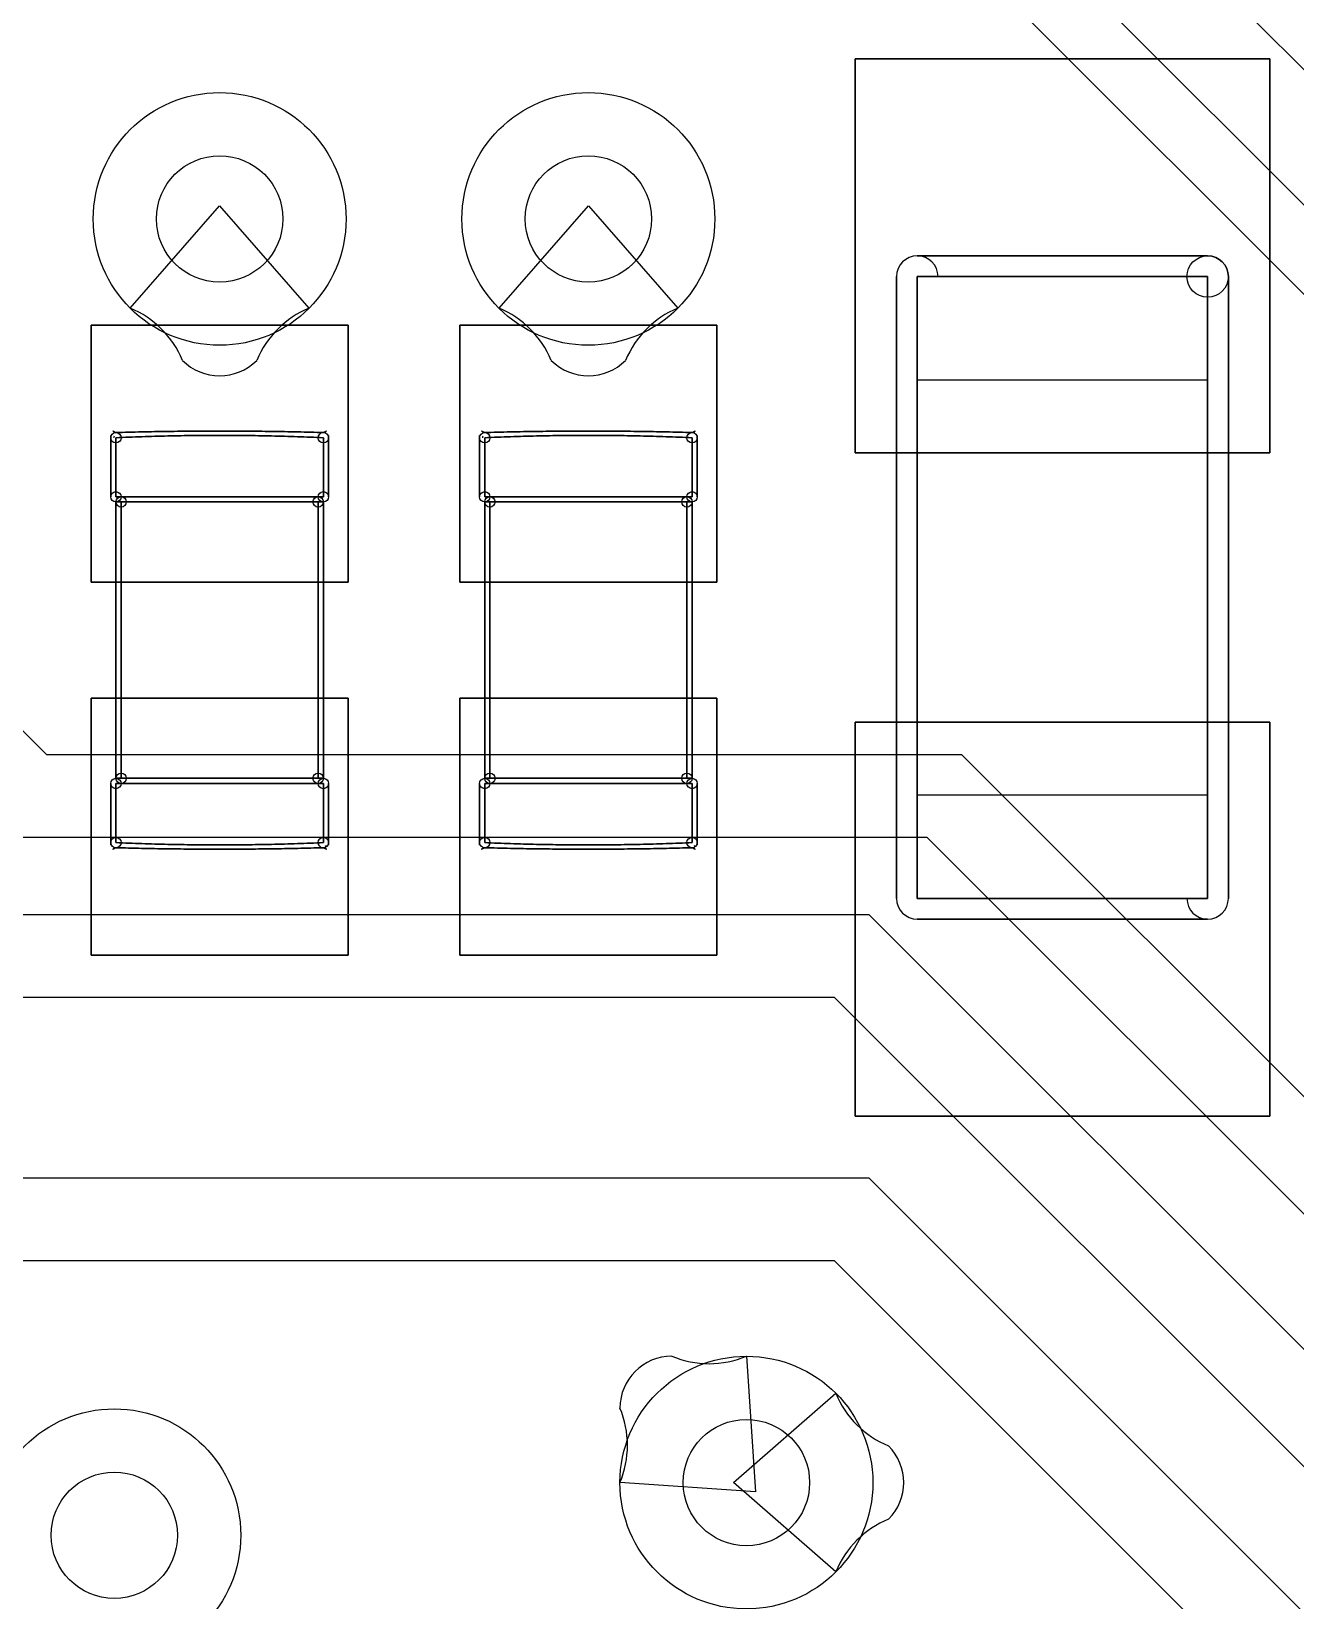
# Model space of a CAD drawing. Extents: x -14 to 27.9, y 0 to 17.8.
# Drawn here: x 10.976 to 14.024, y 11.145 to 14.93 of the extents above; entities that cross this region are included whole.
import ezdxf

# ---------------------------------------------------------------- set-up
doc = ezdxf.new("R2010")
doc.units = 0
doc.header["$MEASUREMENT"] = 0
doc.layers.add('Feature', color=7, linetype='CONTINUOUS')

msp = doc.modelspace()

# ---------------------------------------------------------------- linework, layer by layer
at = {"layer": 'Feature'}
for p, q in [((14.8614, 14.0208, -1.96222), (12.8088, 16.0734, -1.96222)), ((13.2396, 15.3162, -1.96222), (14.7636, 13.7922, -1.96222)), ((14.7004, 13.6398, -1.96222), (13.1764, 15.1638, -1.96222)), ((12.962, 13.914, 0.000305), (12.962, 14.864, 0.000305)), ((12.962, 14.864, 0.000305), (13.962, 14.864, 0.000305)), ((12.962, 14.864, 0.000305), (13.962, 14.864, 0.000305)), ((12.962, 14.864, 0.000305), (12.962, 14.864, 0.001305)), ((13.962, 14.864, 0.001305), (12.962, 14.864, 0.001305)), ((12.962, 13.914, 0.000305), (12.962, 14.864, 0.000305)), ((12.962, 14.864, 0.001305), (12.962, 13.914, 0.001305)), ((12.962, 14.864, 0.000305), (12.962, 14.864, 0.001305)), ((12.962, 14.864, 0.001305), (12.962, 13.914, 0.001305)), ((13.962, 14.864, 0.001305), (12.962, 14.864, 0.001305)), ((12.962, 13.914, 0.000305), (12.962, 14.864, 0.000305)), ((12.962, 14.864, 0.000305), (13.962, 14.864, 0.000305)), ((13.962, 14.864, 0.000305), (13.962, 13.914, 0.000305)), ((13.962, 14.864, 0.000305), (13.962, 14.864, 0.001305)), ((13.962, 14.864, 0.000305), (13.962, 13.914, 0.000305)), ((13.962, 14.864, 0.000305), (13.962, 14.864, 0.001305)), ((13.962, 13.914, 0.001305), (13.962, 14.864, 0.001305)), ((13.962, 13.914, 0.001305), (13.962, 14.864, 0.001305)), ((13.962, 14.864, 0.000305), (13.962, 13.914, 0.000305)), ((11.2146, 14.2626, 0.000305), (11.43, 14.5098, 0.000305)), ((11.43, 14.5098, 0.000305), (11.6454, 14.2626, 0.000305)), ((12.1036, 14.2626, 0.000305), (12.319, 14.5098, 0.000305)), ((12.319, 14.5098, 0.000305), (12.5344, 14.2626, 0.000305)), ((11.5824, 14.478, -1.96192), (11.5824, 14.478)), ((11.5824, 14.478, -1.96192), (11.5824, 14.478)), ((12.4714, 14.478, -1.96192), (12.4714, 14.478)), ((12.4714, 14.478, -1.96192), (12.4714, 14.478)), ((13.112, 14.389, 0.05), (13.112, 14.389, 0.9)), ((13.112, 14.389, 0.9), (13.812, 14.389, 0.9)), ((13.812, 14.389, 0.05), (13.112, 14.389, 0.05)), ((13.112, 14.389, 0.05), (13.112, 14.389, 0.9)), ((13.112, 14.389, 0.9), (13.812, 14.389, 0.9)), ((13.812, 14.389, 0.05), (13.112, 14.389, 0.05)), ((13.812, 14.389, 0.9), (13.812, 14.389, 0.05)), ((13.812, 14.389, 0.9), (13.812, 14.389, 0.05)), ((13.062, 14.089, 0.9), (13.062, 14.339, 0.9)), ((13.062, 14.089, 0.9), (13.062, 14.339, 0.9)), ((13.062, 14.339, 0.9), (13.062, 14.339, 0.05)), ((13.062, 14.339, 0.05), (13.062, 14.089, 0.05)), ((13.062, 14.339, 0.05), (13.062, 14.089, 0.05)), ((13.062, 14.339, 0.9), (13.062, 14.339, 0.05)), ((13.812, 14.339, 0.95), (13.112, 14.339, 0.95)), ((13.112, 14.339, 0.95), (13.112, 14.089, 0.95)), ((13.112, 14.339, 0.95), (13.112, 14.089, 0.95)), ((13.112, 14.089), (13.112, 14.339)), ((13.112, 14.089), (13.112, 14.339)), ((13.112, 14.339), (13.812, 14.339)), ((13.812, 14.339, 0.95), (13.112, 14.339, 0.95)), ((13.112, 14.339), (13.812, 14.339)), ((13.812, 14.089, 0.95), (13.812, 14.339, 0.95)), ((13.812, 14.339), (13.812, 14.089)), ((13.812, 14.089, 0.95), (13.812, 14.339, 0.95)), ((13.812, 14.339), (13.812, 14.089)), ((13.862, 14.339, 0.9), (13.862, 14.089, 0.9)), ((13.862, 14.089, 0.05), (13.862, 14.339, 0.05)), ((13.862, 14.089, 0.05), (13.862, 14.339, 0.05)), ((13.862, 14.339, 0.05), (13.862, 14.339, 0.9)), ((13.862, 14.339, 0.9), (13.862, 14.089, 0.9)), ((13.862, 14.339, 0.05), (13.862, 14.339, 0.9)), ((11.12, 13.602, 0.000305), (11.12, 14.222, 0.000305)), ((11.12, 14.222, 0.000305), (11.74, 14.222, 0.000305)), ((11.12, 14.222, 0.000305), (11.74, 14.222, 0.000305)), ((11.12, 14.222, 0.000305), (11.12, 14.222, 0.001305)), ((11.74, 14.222, 0.001305), (11.12, 14.222, 0.001305)), ((11.12, 13.602, 0.000305), (11.12, 14.222, 0.000305)), ((11.12, 14.222, 0.001305), (11.12, 13.602, 0.001305)), ((11.12, 14.222, 0.000305), (11.12, 14.222, 0.001305)), ((11.12, 14.222, 0.001305), (11.12, 13.602, 0.001305)), ((11.74, 14.222, 0.001305), (11.12, 14.222, 0.001305)), ((11.12, 13.602, 0.000305), (11.12, 14.222, 0.000305)), ((11.12, 14.222, 0.000305), (11.74, 14.222, 0.000305)), ((11.74, 14.222, 0.000305), (11.74, 13.602, 0.000305)), ((11.74, 14.222, 0.000305), (11.74, 14.222, 0.001305)), ((11.74, 14.222, 0.000305), (11.74, 13.602, 0.000305)), ((11.74, 14.222, 0.000305), (11.74, 14.222, 0.001305)), ((11.74, 13.602, 0.001305), (11.74, 14.222, 0.001305)), ((11.74, 13.602, 0.001305), (11.74, 14.222, 0.001305)), ((11.74, 14.222, 0.000305), (11.74, 13.602, 0.000305)), ((12.009, 13.602, 0.000305), (12.009, 14.222, 0.000305)), ((12.009, 14.222, 0.000305), (12.629, 14.222, 0.000305)), ((12.009, 14.222, 0.000305), (12.629, 14.222, 0.000305)), ((12.009, 14.222, 0.000305), (12.009, 14.222, 0.001305)), ((12.629, 14.222, 0.001305), (12.009, 14.222, 0.001305)), ((12.009, 13.602, 0.000305), (12.009, 14.222, 0.000305)), ((12.009, 14.222, 0.001305), (12.009, 13.602, 0.001305)), ((12.009, 14.222, 0.000305), (12.009, 14.222, 0.001305)), ((12.009, 14.222, 0.001305), (12.009, 13.602, 0.001305)), ((12.629, 14.222, 0.001305), (12.009, 14.222, 0.001305)), ((12.009, 13.602, 0.000305), (12.009, 14.222, 0.000305)), ((12.009, 14.222, 0.000305), (12.629, 14.222, 0.000305)), ((12.629, 14.222, 0.000305), (12.629, 13.602, 0.000305)), ((12.629, 14.222, 0.000305), (12.629, 14.222, 0.001305)), ((12.629, 14.222, 0.000305), (12.629, 13.602, 0.000305)), ((12.629, 14.222, 0.000305), (12.629, 14.222, 0.001305)), ((12.629, 13.602, 0.001305), (12.629, 14.222, 0.001305)), ((12.629, 13.602, 0.001305), (12.629, 14.222, 0.001305)), ((12.629, 14.222, 0.000305), (12.629, 13.602, 0.000305)), ((13.062, 13.089, 0.9), (13.062, 14.089, 0.9)), ((13.062, 14.089, 0.9), (13.062, 14.089, 0.05)), ((13.062, 14.089, 0.05), (13.062, 13.089, 0.05)), ((13.062, 13.089, 0.9), (13.062, 14.089, 0.9)), ((13.062, 14.089, 0.9), (13.062, 14.089, 0.05)), ((13.062, 14.089, 0.05), (13.062, 13.089, 0.05)), ((13.812, 14.089, 0.95), (13.112, 14.089, 0.95)), ((13.112, 14.089, 0.95), (13.112, 13.089, 0.95)), ((13.112, 13.089), (13.112, 14.089)), ((13.812, 14.089), (13.112, 14.089)), ((13.812, 14.089, 0.95), (13.112, 14.089, 0.95)), ((13.112, 14.089, 0.95), (13.112, 13.089, 0.95)), ((13.812, 14.089), (13.112, 14.089)), ((13.112, 13.089), (13.112, 14.089)), ((13.812, 13.089, 0.95), (13.812, 14.089, 0.95)), ((13.812, 14.089), (13.812, 13.089)), ((13.812, 13.089, 0.95), (13.812, 14.089, 0.95)), ((13.812, 14.089), (13.812, 13.089)), ((13.862, 14.089, 0.9), (13.862, 13.089, 0.9)), ((13.862, 13.089, 0.05), (13.862, 14.089, 0.05)), ((13.862, 14.089, 0.05), (13.862, 14.089, 0.9)), ((13.862, 13.089, 0.05), (13.862, 14.089, 0.05)), ((13.862, 14.089, 0.05), (13.862, 14.089, 0.9)), ((13.862, 14.089, 0.9), (13.862, 13.089, 0.9)), ((11.1675, 13.9503), (11.1675, 13.8078)), ((11.1675, 13.8078, 0.5), (11.1675, 13.9503, 0.5)), ((11.1675, 13.8078, 0.5), (11.1675, 13.9503, 0.5)), ((11.1675, 13.9503), (11.1675, 13.8078)), ((11.18, 13.8078, -0.0125), (11.18, 13.9503, -0.0125)), ((11.18, 13.9503, 0.5125), (11.18, 13.8078, 0.5125)), ((11.18, 13.9503, 0.5125), (11.18, 13.8078, 0.5125)), ((11.18, 13.8078, -0.0125), (11.18, 13.9503, -0.0125)), ((11.68, 13.9503, -0.0125), (11.68, 13.8078, -0.0125)), ((11.68, 13.8078, 0.5125), (11.68, 13.9503, 0.5125)), ((11.68, 13.8078, 0.5125), (11.68, 13.9503, 0.5125)), ((11.68, 13.9503, -0.0125), (11.68, 13.8078, -0.0125)), ((11.6925, 13.9503, 0.5), (11.6925, 13.8078, 0.5)), ((11.6925, 13.8078), (11.6925, 13.9503)), ((11.6925, 13.9503, 0.5), (11.6925, 13.8078, 0.5)), ((11.6925, 13.8078), (11.6925, 13.9503)), ((12.0565, 13.9503), (12.0565, 13.8078)), ((12.0565, 13.8078, 0.5), (12.0565, 13.9503, 0.5)), ((12.0565, 13.8078, 0.5), (12.0565, 13.9503, 0.5)), ((12.0565, 13.9503), (12.0565, 13.8078)), ((12.069, 13.8078, -0.0125), (12.069, 13.9503, -0.0125)), ((12.069, 13.9503, 0.5125), (12.069, 13.8078, 0.5125)), ((12.069, 13.9503, 0.5125), (12.069, 13.8078, 0.5125)), ((12.069, 13.8078, -0.0125), (12.069, 13.9503, -0.0125)), ((12.569, 13.9503, -0.0125), (12.569, 13.8078, -0.0125)), ((12.569, 13.8078, 0.5125), (12.569, 13.9503, 0.5125)), ((12.569, 13.8078, 0.5125), (12.569, 13.9503, 0.5125)), ((12.569, 13.9503, -0.0125), (12.569, 13.8078, -0.0125)), ((12.5815, 13.9503, 0.5), (12.5815, 13.8078, 0.5)), ((12.5815, 13.8078), (12.5815, 13.9503)), ((12.5815, 13.9503, 0.5), (12.5815, 13.8078, 0.5)), ((12.5815, 13.8078), (12.5815, 13.9503)), ((13.962, 13.914, 0.000305), (12.962, 13.914, 0.000305)), ((13.962, 13.914, 0.000305), (12.962, 13.914, 0.000305)), ((12.962, 13.914, 0.001305), (13.962, 13.914, 0.001305)), ((12.962, 13.914, 0.000305), (12.962, 13.914, 0.001305)), ((12.962, 13.914, 0.000305), (12.962, 13.914, 0.001305)), ((12.962, 13.914, 0.001305), (13.962, 13.914, 0.001305)), ((13.962, 13.914, 0.000305), (12.962, 13.914, 0.000305)), ((13.962, 13.914, 0.000305), (13.962, 13.914, 0.001305)), ((13.962, 13.914, 0.000305), (13.962, 13.914, 0.001305)), ((11.1675, 13.8078), (11.1675, 13.8078, 0.5)), ((11.1675, 13.8078), (11.1675, 13.8078, 0.5)), ((11.68, 13.8078, -0.0125), (11.18, 13.8078, -0.0125)), ((11.18, 13.8078, 0.5125), (11.68, 13.8078, 0.5125)), ((11.18, 13.8078, 0.5125), (11.68, 13.8078, 0.5125)), ((11.68, 13.8078, -0.0125), (11.18, 13.8078, -0.0125)), ((11.18, 13.7953, 0.4875), (11.18, 13.7953, 0.0125)), ((11.18, 13.7953, 0.4875), (11.18, 13.7953, 0.0125)), ((11.18, 13.7953, 0.0125), (11.18, 13.1287, 0.0125)), ((11.18, 13.1287, 0.4875), (11.18, 13.7953, 0.4875)), ((11.18, 13.7953, 0.0125), (11.18, 13.1287, 0.0125)), ((11.18, 13.1287, 0.4875), (11.18, 13.7953, 0.4875)), ((11.18, 13.7953, 0.5), (11.18, 13.7953)), ((11.18, 13.7953), (11.68, 13.7953)), ((11.68, 13.7953, 0.5), (11.18, 13.7953, 0.5)), ((11.68, 13.7953, 0.5), (11.18, 13.7953, 0.5)), ((11.18, 13.7953, 0.5), (11.18, 13.7953)), ((11.18, 13.7953), (11.68, 13.7953)), ((11.6675, 13.7953), (11.1925, 13.7953)), ((11.6675, 13.7953, 0.5), (11.1925, 13.7953, 0.5)), ((11.6675, 13.7953, 0.5), (11.1925, 13.7953, 0.5)), ((11.1925, 13.7953, 0.5), (11.1925, 13.1287, 0.5)), ((11.6675, 13.7953), (11.1925, 13.7953)), ((11.1925, 13.1287), (11.1925, 13.7953)), ((11.1925, 13.1287), (11.1925, 13.7953)), ((11.1925, 13.7953, 0.5), (11.1925, 13.1287, 0.5)), ((11.6675, 13.1287, 0.5), (11.6675, 13.7953, 0.5)), ((11.6675, 13.7953), (11.6675, 13.1287)), ((11.6675, 13.7953), (11.6675, 13.1287)), ((11.6675, 13.1287, 0.5), (11.6675, 13.7953, 0.5)), ((11.68, 13.7953, 0.4875), (11.68, 13.7953, 0.0125)), ((11.68, 13.1287, 0.0125), (11.68, 13.7953, 0.0125)), ((11.68, 13.7953, 0.4875), (11.68, 13.7953, 0.0125)), ((11.68, 13.7953, 0.4875), (11.68, 13.1287, 0.4875)), ((11.68, 13.1287, 0.0125), (11.68, 13.7953, 0.0125)), ((11.68, 13.7953, 0.4875), (11.68, 13.1287, 0.4875)), ((11.68, 13.7953), (11.68, 13.7953, 0.5)), ((11.68, 13.7953), (11.68, 13.7953, 0.5)), ((11.6925, 13.8078, 0.5), (11.6925, 13.8078)), ((11.6925, 13.8078, 0.5), (11.6925, 13.8078)), ((12.0565, 13.8078), (12.0565, 13.8078, 0.5)), ((12.0565, 13.8078), (12.0565, 13.8078, 0.5)), ((12.569, 13.8078, -0.0125), (12.069, 13.8078, -0.0125)), ((12.069, 13.8078, 0.5125), (12.569, 13.8078, 0.5125)), ((12.069, 13.8078, 0.5125), (12.569, 13.8078, 0.5125)), ((12.569, 13.8078, -0.0125), (12.069, 13.8078, -0.0125)), ((12.069, 13.7953, 0.4875), (12.069, 13.7953, 0.0125)), ((12.069, 13.7953, 0.4875), (12.069, 13.7953, 0.0125)), ((12.069, 13.7953, 0.0125), (12.069, 13.1287, 0.0125)), ((12.069, 13.1287, 0.4875), (12.069, 13.7953, 0.4875)), ((12.069, 13.7953, 0.0125), (12.069, 13.1287, 0.0125)), ((12.069, 13.1287, 0.4875), (12.069, 13.7953, 0.4875)), ((12.069, 13.7953, 0.5), (12.069, 13.7953)), ((12.069, 13.7953), (12.569, 13.7953)), ((12.569, 13.7953, 0.5), (12.069, 13.7953, 0.5)), ((12.569, 13.7953, 0.5), (12.069, 13.7953, 0.5)), ((12.069, 13.7953, 0.5), (12.069, 13.7953)), ((12.069, 13.7953), (12.569, 13.7953)), ((12.5565, 13.7953), (12.0815, 13.7953)), ((12.5565, 13.7953, 0.5), (12.0815, 13.7953, 0.5)), ((12.5565, 13.7953, 0.5), (12.0815, 13.7953, 0.5)), ((12.0815, 13.7953, 0.5), (12.0815, 13.1287, 0.5)), ((12.5565, 13.7953), (12.0815, 13.7953)), ((12.0815, 13.1287), (12.0815, 13.7953)), ((12.0815, 13.1287), (12.0815, 13.7953)), ((12.0815, 13.7953, 0.5), (12.0815, 13.1287, 0.5)), ((12.5565, 13.1287, 0.5), (12.5565, 13.7953, 0.5)), ((12.5565, 13.7953), (12.5565, 13.1287)), ((12.5565, 13.7953), (12.5565, 13.1287)), ((12.5565, 13.1287, 0.5), (12.5565, 13.7953, 0.5)), ((12.569, 13.7953, 0.4875), (12.569, 13.7953, 0.0125)), ((12.569, 13.1287, 0.0125), (12.569, 13.7953, 0.0125)), ((12.569, 13.7953, 0.4875), (12.569, 13.7953, 0.0125)), ((12.569, 13.7953, 0.4875), (12.569, 13.1287, 0.4875)), ((12.569, 13.1287, 0.0125), (12.569, 13.7953, 0.0125)), ((12.569, 13.7953, 0.4875), (12.569, 13.1287, 0.4875)), ((12.569, 13.7953), (12.569, 13.7953, 0.5)), ((12.569, 13.7953), (12.569, 13.7953, 0.5)), ((12.5815, 13.8078, 0.5), (12.5815, 13.8078)), ((12.5815, 13.8078, 0.5), (12.5815, 13.8078)), ((11.74, 13.602, 0.000305), (11.12, 13.602, 0.000305)), ((11.74, 13.602, 0.000305), (11.12, 13.602, 0.000305)), ((11.12, 13.602, 0.001305), (11.74, 13.602, 0.001305)), ((11.12, 13.602, 0.000305), (11.12, 13.602, 0.001305)), ((11.12, 13.602, 0.000305), (11.12, 13.602, 0.001305)), ((11.12, 13.602, 0.001305), (11.74, 13.602, 0.001305)), ((11.74, 13.602, 0.000305), (11.12, 13.602, 0.000305)), ((11.74, 13.602, 0.000305), (11.74, 13.602, 0.001305)), ((11.74, 13.602, 0.000305), (11.74, 13.602, 0.001305)), ((12.629, 13.602, 0.000305), (12.009, 13.602, 0.000305)), ((12.629, 13.602, 0.000305), (12.009, 13.602, 0.000305)), ((12.009, 13.602, 0.001305), (12.629, 13.602, 0.001305)), ((12.009, 13.602, 0.000305), (12.009, 13.602, 0.001305)), ((12.009, 13.602, 0.000305), (12.009, 13.602, 0.001305)), ((12.009, 13.602, 0.001305), (12.629, 13.602, 0.001305)), ((12.629, 13.602, 0.000305), (12.009, 13.602, 0.000305)), ((12.629, 13.602, 0.000305), (12.629, 13.602, 0.001305)), ((12.629, 13.602, 0.000305), (12.629, 13.602, 0.001305)), ((10.6655, 13.5327, -1.96222), (11.0123, 13.1859, -1.96222)), ((11.12, 12.702, 0.000305), (11.12, 13.322, 0.000305)), ((11.12, 13.322, 0.000305), (11.74, 13.322, 0.000305)), ((11.12, 13.322, 0.000305), (11.74, 13.322, 0.000305)), ((11.12, 13.322, 0.000305), (11.12, 13.322, 0.001305)), ((11.74, 13.322, 0.001305), (11.12, 13.322, 0.001305)), ((11.12, 12.702, 0.000305), (11.12, 13.322, 0.000305)), ((11.12, 13.322, 0.001305), (11.12, 12.702, 0.001305)), ((11.12, 13.322, 0.000305), (11.12, 13.322, 0.001305)), ((11.12, 13.322, 0.001305), (11.12, 12.702, 0.001305)), ((11.74, 13.322, 0.001305), (11.12, 13.322, 0.001305)), ((11.12, 12.702, 0.000305), (11.12, 13.322, 0.000305)), ((11.12, 13.322, 0.000305), (11.74, 13.322, 0.000305)), ((11.74, 13.322, 0.000305), (11.74, 12.702, 0.000305)), ((11.74, 13.322, 0.000305), (11.74, 13.322, 0.001305)), ((11.74, 13.322, 0.000305), (11.74, 12.702, 0.000305)), ((11.74, 13.322, 0.000305), (11.74, 13.322, 0.001305)), ((11.74, 12.702, 0.001305), (11.74, 13.322, 0.001305)), ((11.74, 12.702, 0.001305), (11.74, 13.322, 0.001305)), ((11.74, 13.322, 0.000305), (11.74, 12.702, 0.000305)), ((12.009, 12.702, 0.000305), (12.009, 13.322, 0.000305)), ((12.009, 13.322, 0.000305), (12.629, 13.322, 0.000305)), ((12.009, 13.322, 0.000305), (12.629, 13.322, 0.000305)), ((12.009, 13.322, 0.000305), (12.009, 13.322, 0.001305)), ((12.629, 13.322, 0.001305), (12.009, 13.322, 0.001305)), ((12.009, 12.702, 0.000305), (12.009, 13.322, 0.000305)), ((12.009, 13.322, 0.001305), (12.009, 12.702, 0.001305)), ((12.009, 13.322, 0.000305), (12.009, 13.322, 0.001305)), ((12.009, 13.322, 0.001305), (12.009, 12.702, 0.001305)), ((12.629, 13.322, 0.001305), (12.009, 13.322, 0.001305)), ((12.009, 12.702, 0.000305), (12.009, 13.322, 0.000305)), ((12.009, 13.322, 0.000305), (12.629, 13.322, 0.000305)), ((12.629, 13.322, 0.000305), (12.629, 12.702, 0.000305)), ((12.629, 13.322, 0.000305), (12.629, 13.322, 0.001305)), ((12.629, 13.322, 0.000305), (12.629, 12.702, 0.000305)), ((12.629, 13.322, 0.000305), (12.629, 13.322, 0.001305)), ((12.629, 12.702, 0.001305), (12.629, 13.322, 0.001305)), ((12.629, 12.702, 0.001305), (12.629, 13.322, 0.001305)), ((12.629, 13.322, 0.000305), (12.629, 12.702, 0.000305)), ((12.962, 12.314, 0.000305), (12.962, 13.264, 0.000305)), ((12.962, 13.264, 0.000305), (13.962, 13.264, 0.000305)), ((12.962, 13.264, 0.000305), (13.962, 13.264, 0.000305)), ((12.962, 13.264, 0.000305), (12.962, 13.264, 0.001305)), ((13.962, 13.264, 0.001305), (12.962, 13.264, 0.001305)), ((12.962, 12.314, 0.000305), (12.962, 13.264, 0.000305)), ((12.962, 13.264, 0.001305), (12.962, 12.314, 0.001305)), ((12.962, 13.264, 0.000305), (12.962, 13.264, 0.001305)), ((12.962, 13.264, 0.001305), (12.962, 12.314, 0.001305)), ((13.962, 13.264, 0.001305), (12.962, 13.264, 0.001305)), ((12.962, 12.314, 0.000305), (12.962, 13.264, 0.000305)), ((12.962, 13.264, 0.000305), (13.962, 13.264, 0.000305)), ((13.962, 13.264, 0.000305), (13.962, 12.314, 0.000305)), ((13.962, 13.264, 0.000305), (13.962, 13.264, 0.001305)), ((13.962, 13.264, 0.000305), (13.962, 12.314, 0.000305)), ((13.962, 13.264, 0.000305), (13.962, 13.264, 0.001305)), ((13.962, 12.314, 0.001305), (13.962, 13.264, 0.001305)), ((13.962, 12.314, 0.001305), (13.962, 13.264, 0.001305)), ((13.962, 13.264, 0.000305), (13.962, 12.314, 0.000305)), ((11.0123, 13.1859, -1.96222), (13.2184, 13.1859, -1.96222)), ((13.2184, 13.1859, -1.96222), (19.9625, 6.4418, -1.96222)), ((11.1675, 13.1162, 0.5), (11.1675, 12.9737, 0.5)), ((11.1675, 13.1162), (11.1675, 13.1162, 0.5)), ((11.1675, 12.9737), (11.1675, 13.1162)), ((11.1675, 13.1162, 0.5), (11.1675, 12.9737, 0.5)), ((11.1675, 13.1162), (11.1675, 13.1162, 0.5)), ((11.1675, 12.9737), (11.1675, 13.1162)), ((11.18, 13.1287, 0.4875), (11.18, 13.1287, 0.0125)), ((11.18, 13.1287, 0.4875), (11.18, 13.1287, 0.0125)), ((11.18, 13.1287, 0.5), (11.18, 13.1287)), ((11.68, 13.1287, 0.5), (11.18, 13.1287, 0.5)), ((11.18, 13.1287), (11.68, 13.1287)), ((11.68, 13.1287, 0.5), (11.18, 13.1287, 0.5)), ((11.18, 13.1287, 0.5), (11.18, 13.1287)), ((11.18, 13.1287), (11.68, 13.1287)), ((11.68, 13.1162, -0.0125), (11.18, 13.1162, -0.0125)), ((11.18, 13.1162, -0.0125), (11.18, 12.9737, -0.0125)), ((11.18, 13.1162, 0.5125), (11.68, 13.1162, 0.5125)), ((11.18, 12.9737, 0.5125), (11.18, 13.1162, 0.5125)), ((11.18, 13.1162, 0.5125), (11.68, 13.1162, 0.5125)), ((11.18, 12.9737, 0.5125), (11.18, 13.1162, 0.5125)), ((11.68, 13.1162, -0.0125), (11.18, 13.1162, -0.0125)), ((11.18, 13.1162, -0.0125), (11.18, 12.9737, -0.0125)), ((11.1925, 13.1287), (11.6675, 13.1287)), ((11.1925, 13.1287, 0.5), (11.6675, 13.1287, 0.5)), ((11.1925, 13.1287, 0.5), (11.6675, 13.1287, 0.5)), ((11.1925, 13.1287), (11.6675, 13.1287)), ((11.68, 13.1287, 0.4875), (11.68, 13.1287, 0.0125)), ((11.68, 13.1287, 0.4875), (11.68, 13.1287, 0.0125)), ((11.68, 13.1287), (11.68, 13.1287, 0.5)), ((11.68, 13.1287), (11.68, 13.1287, 0.5)), ((11.68, 12.9737, -0.0125), (11.68, 13.1162, -0.0125)), ((11.68, 13.1162, 0.5125), (11.68, 12.9737, 0.5125)), ((11.68, 13.1162, 0.5125), (11.68, 12.9737, 0.5125)), ((11.68, 12.9737, -0.0125), (11.68, 13.1162, -0.0125)), ((11.6925, 13.1162), (11.6925, 12.9737)), ((11.6925, 13.1162, 0.5), (11.6925, 13.1162)), ((11.6925, 12.9737, 0.5), (11.6925, 13.1162, 0.5)), ((11.6925, 13.1162, 0.5), (11.6925, 13.1162)), ((11.6925, 12.9737, 0.5), (11.6925, 13.1162, 0.5)), ((11.6925, 13.1162), (11.6925, 12.9737)), ((12.0565, 13.1162, 0.5), (12.0565, 12.9737, 0.5)), ((12.0565, 13.1162), (12.0565, 13.1162, 0.5)), ((12.0565, 12.9737), (12.0565, 13.1162)), ((12.0565, 13.1162, 0.5), (12.0565, 12.9737, 0.5)), ((12.0565, 13.1162), (12.0565, 13.1162, 0.5)), ((12.0565, 12.9737), (12.0565, 13.1162)), ((12.069, 13.1287, 0.4875), (12.069, 13.1287, 0.0125)), ((12.069, 13.1287, 0.4875), (12.069, 13.1287, 0.0125)), ((12.069, 13.1287, 0.5), (12.069, 13.1287)), ((12.569, 13.1287, 0.5), (12.069, 13.1287, 0.5)), ((12.069, 13.1287), (12.569, 13.1287)), ((12.569, 13.1287, 0.5), (12.069, 13.1287, 0.5)), ((12.069, 13.1287, 0.5), (12.069, 13.1287)), ((12.069, 13.1287), (12.569, 13.1287)), ((12.569, 13.1162, -0.0125), (12.069, 13.1162, -0.0125)), ((12.069, 13.1162, -0.0125), (12.069, 12.9737, -0.0125)), ((12.069, 13.1162, 0.5125), (12.569, 13.1162, 0.5125)), ((12.069, 12.9737, 0.5125), (12.069, 13.1162, 0.5125)), ((12.069, 13.1162, 0.5125), (12.569, 13.1162, 0.5125)), ((12.069, 12.9737, 0.5125), (12.069, 13.1162, 0.5125)), ((12.569, 13.1162, -0.0125), (12.069, 13.1162, -0.0125)), ((12.069, 13.1162, -0.0125), (12.069, 12.9737, -0.0125)), ((12.0815, 13.1287), (12.5565, 13.1287)), ((12.0815, 13.1287, 0.5), (12.5565, 13.1287, 0.5)), ((12.0815, 13.1287, 0.5), (12.5565, 13.1287, 0.5)), ((12.0815, 13.1287), (12.5565, 13.1287)), ((12.569, 13.1287, 0.4875), (12.569, 13.1287, 0.0125)), ((12.569, 13.1287, 0.4875), (12.569, 13.1287, 0.0125)), ((12.569, 13.1287), (12.569, 13.1287, 0.5)), ((12.569, 13.1287), (12.569, 13.1287, 0.5)), ((12.569, 12.9737, -0.0125), (12.569, 13.1162, -0.0125)), ((12.569, 13.1162, 0.5125), (12.569, 12.9737, 0.5125)), ((12.569, 13.1162, 0.5125), (12.569, 12.9737, 0.5125)), ((12.569, 12.9737, -0.0125), (12.569, 13.1162, -0.0125)), ((12.5815, 13.1162), (12.5815, 12.9737)), ((12.5815, 13.1162, 0.5), (12.5815, 13.1162)), ((12.5815, 12.9737, 0.5), (12.5815, 13.1162, 0.5)), ((12.5815, 13.1162, 0.5), (12.5815, 13.1162)), ((12.5815, 12.9737, 0.5), (12.5815, 13.1162, 0.5)), ((12.5815, 13.1162), (12.5815, 12.9737)), ((13.062, 12.839, 0.9), (13.062, 13.089, 0.9)), ((13.062, 13.089, 0.05), (13.062, 13.089, 0.9)), ((13.062, 13.089, 0.05), (13.062, 12.839, 0.05)), ((13.062, 12.839, 0.9), (13.062, 13.089, 0.9)), ((13.062, 13.089, 0.05), (13.062, 12.839, 0.05)), ((13.062, 13.089, 0.05), (13.062, 13.089, 0.9)), ((13.112, 13.089, 0.95), (13.812, 13.089, 0.95)), ((13.112, 13.089, 0.95), (13.112, 12.839, 0.95)), ((13.112, 13.089, 0.95), (13.112, 12.839, 0.95)), ((13.112, 12.839), (13.112, 13.089)), ((13.112, 12.839), (13.112, 13.089)), ((13.112, 13.089), (13.812, 13.089)), ((13.112, 13.089, 0.95), (13.812, 13.089, 0.95)), ((13.112, 13.089), (13.812, 13.089)), ((13.812, 12.839, 0.95), (13.812, 13.089, 0.95)), ((13.812, 13.089), (13.812, 12.839)), ((13.812, 12.839, 0.95), (13.812, 13.089, 0.95)), ((13.812, 13.089), (13.812, 12.839)), ((13.862, 13.089, 0.9), (13.862, 12.839, 0.9)), ((13.862, 12.839, 0.05), (13.862, 13.089, 0.05)), ((13.862, 13.089, 0.9), (13.862, 13.089, 0.05)), ((13.862, 13.089, 0.9), (13.862, 12.839, 0.9)), ((13.862, 12.839, 0.05), (13.862, 13.089, 0.05)), ((13.862, 13.089, 0.9), (13.862, 13.089, 0.05)), ((13.1356, 12.9859, -1.96222), (10.9295, 12.9859, -1.96222)), ((19.7625, 6.359, -1.96222), (13.1356, 12.9859, -1.96222)), ((13.062, 12.839, 0.05), (13.062, 12.839, 0.9)), ((13.062, 12.839, 0.05), (13.062, 12.839, 0.9)), ((13.112, 12.839, 0.95), (13.812, 12.839, 0.95)), ((13.812, 12.839), (13.112, 12.839)), ((13.112, 12.839, 0.95), (13.812, 12.839, 0.95)), ((13.812, 12.839), (13.112, 12.839)), ((13.862, 12.839, 0.9), (13.862, 12.839, 0.05)), ((13.862, 12.839, 0.9), (13.862, 12.839, 0.05)), ((10.541, 12.8, -1.96222), (12.9954, 12.8, -1.96222)), ((12.9954, 12.8, -1.96222), (19.531, 6.2644, -1.96222)), ((13.812, 12.789, 0.9), (13.112, 12.789, 0.9)), ((13.112, 12.789, 0.9), (13.112, 12.789, 0.05)), ((13.112, 12.789, 0.05), (13.812, 12.789, 0.05)), ((13.112, 12.789, 0.9), (13.112, 12.789, 0.05)), ((13.812, 12.789, 0.9), (13.112, 12.789, 0.9)), ((13.112, 12.789, 0.05), (13.812, 12.789, 0.05)), ((13.812, 12.789, 0.05), (13.812, 12.789, 0.9)), ((13.812, 12.789, 0.05), (13.812, 12.789, 0.9)), ((11.74, 12.702, 0.000305), (11.12, 12.702, 0.000305)), ((11.74, 12.702, 0.000305), (11.12, 12.702, 0.000305)), ((11.12, 12.702, 0.001305), (11.74, 12.702, 0.001305)), ((11.12, 12.702, 0.000305), (11.12, 12.702, 0.001305)), ((11.12, 12.702, 0.000305), (11.12, 12.702, 0.001305)), ((11.12, 12.702, 0.001305), (11.74, 12.702, 0.001305)), ((11.74, 12.702, 0.000305), (11.12, 12.702, 0.000305)), ((11.74, 12.702, 0.000305), (11.74, 12.702, 0.001305)), ((11.74, 12.702, 0.000305), (11.74, 12.702, 0.001305)), ((12.629, 12.702, 0.000305), (12.009, 12.702, 0.000305)), ((12.629, 12.702, 0.000305), (12.009, 12.702, 0.000305)), ((12.009, 12.702, 0.001305), (12.629, 12.702, 0.001305)), ((12.009, 12.702, 0.000305), (12.009, 12.702, 0.001305)), ((12.009, 12.702, 0.000305), (12.009, 12.702, 0.001305)), ((12.009, 12.702, 0.001305), (12.629, 12.702, 0.001305)), ((12.629, 12.702, 0.000305), (12.009, 12.702, 0.000305)), ((12.629, 12.702, 0.000305), (12.629, 12.702, 0.001305)), ((12.629, 12.702, 0.000305), (12.629, 12.702, 0.001305)), ((12.9126, 12.6, -1.96222), (10.541, 12.6, -1.96222)), ((19.331, 6.1816, -1.96222), (12.9126, 12.6, -1.96222)), ((13.962, 12.314, 0.000305), (12.962, 12.314, 0.000305)), ((13.962, 12.314, 0.000305), (12.962, 12.314, 0.000305)), ((12.962, 12.314, 0.001305), (13.962, 12.314, 0.001305)), ((12.962, 12.314, 0.000305), (12.962, 12.314, 0.001305)), ((12.962, 12.314, 0.000305), (12.962, 12.314, 0.001305)), ((12.962, 12.314, 0.001305), (13.962, 12.314, 0.001305)), ((13.962, 12.314, 0.000305), (12.962, 12.314, 0.000305)), ((13.962, 12.314, 0.000305), (13.962, 12.314, 0.001305)), ((13.962, 12.314, 0.000305), (13.962, 12.314, 0.001305)), ((10.4293, 12.165, -1.96222), (12.9954, 12.165, -1.96222)), ((12.9954, 12.165, -1.96222), (19.0865, 6.0739, -1.96222)), ((12.9126, 11.965, -1.96222), (10.3465, 11.965, -1.96222)), ((18.8865, 5.9911, -1.96222), (12.9126, 11.965, -1.96222)), ((12.7, 11.7348, 0.000305), (12.7221, 11.4079, 0.000305)), ((12.6688, 11.43, 0.000305), (12.9154, 11.6455, 0.000305)), ((12.7221, 11.4079, 0.000305), (12.3952, 11.43, 0.000305)), ((12.9154, 11.2145, 0.000305), (12.6688, 11.43, 0.000305)), ((12.8524, 11.43, -1.96192), (12.8524, 11.43)), ((12.8524, 11.43, -1.96192), (12.8524, 11.43)), ((11.3284, 11.303, -1.96192), (11.3284, 11.303)), ((11.3284, 11.303, -1.96192), (11.3284, 11.303))]:
    msp.add_line(p, q, dxfattribs=at)
for centre, radius in [((11.43, 14.478), 0.3048), ((12.319, 14.478), 0.3048), ((11.43, 14.478), 0.1524), ((11.43, 14.478), 0.1524), ((11.43, 14.478), 0.1524), ((11.43, 14.478), 0.1524), ((12.319, 14.478), 0.1524), ((12.319, 14.478), 0.1524), ((12.319, 14.478), 0.1524), ((12.319, 14.478), 0.1524), ((11.18, 13.9503), 0.0125), ((11.18, 13.9503), 0.0125), ((11.18, 13.9503), 0.0125), ((11.18, 13.9503), 0.0125), ((11.18, 13.9503), 0.0125), ((11.18, 13.9503), 0.0125), ((11.18, 13.9503), 0.0125), ((11.18, 13.9503), 0.0125), ((11.18, 13.9503), 0.0125), ((11.18, 13.9503), 0.0125), ((11.18, 13.9503), 0.0125), ((11.18, 13.9503), 0.0125), ((11.68, 13.9503), 0.0125), ((11.68, 13.9503), 0.0125), ((11.68, 13.9503), 0.0125), ((11.68, 13.9503), 0.0125), ((11.68, 13.9503), 0.0125), ((11.68, 13.9503), 0.0125), ((11.68, 13.9503), 0.0125), ((11.68, 13.9503), 0.0125), ((11.68, 13.9503), 0.0125), ((11.68, 13.9503), 0.0125), ((11.68, 13.9503), 0.0125), ((11.68, 13.9503), 0.0125), ((12.069, 13.9503), 0.0125), ((12.069, 13.9503), 0.0125), ((12.069, 13.9503), 0.0125), ((12.069, 13.9503), 0.0125), ((12.069, 13.9503), 0.0125), ((12.069, 13.9503), 0.0125), ((12.069, 13.9503), 0.0125), ((12.069, 13.9503), 0.0125), ((12.069, 13.9503), 0.0125), ((12.069, 13.9503), 0.0125), ((12.069, 13.9503), 0.0125), ((12.069, 13.9503), 0.0125), ((12.569, 13.9503), 0.0125), ((12.569, 13.9503), 0.0125), ((12.569, 13.9503), 0.0125), ((12.569, 13.9503), 0.0125), ((12.569, 13.9503), 0.0125), ((12.569, 13.9503), 0.0125), ((12.569, 13.9503), 0.0125), ((12.569, 13.9503), 0.0125), ((12.569, 13.9503), 0.0125), ((12.569, 13.9503), 0.0125), ((12.569, 13.9503), 0.0125), ((12.569, 13.9503), 0.0125), ((11.18, 13.8078), 0.0125), ((11.18, 13.8078), 0.0125), ((11.18, 13.8078), 0.0125), ((11.18, 13.8078), 0.0125), ((11.18, 13.8078), 0.0125), ((11.18, 13.8078), 0.0125), ((11.18, 13.8078), 0.0125), ((11.18, 13.8078), 0.0125), ((11.18, 13.8078), 0.0125), ((11.18, 13.8078), 0.0125), ((11.18, 13.8078), 0.0125), ((11.18, 13.8078), 0.0125), ((11.68, 13.8078), 0.0125), ((11.68, 13.8078), 0.0125), ((11.68, 13.8078), 0.0125), ((11.68, 13.8078), 0.0125), ((11.68, 13.8078), 0.0125), ((11.68, 13.8078), 0.0125), ((11.68, 13.8078), 0.0125), ((11.68, 13.8078), 0.0125), ((11.68, 13.8078), 0.0125), ((11.68, 13.8078), 0.0125), ((11.68, 13.8078), 0.0125), ((11.68, 13.8078), 0.0125), ((12.069, 13.8078), 0.0125), ((12.069, 13.8078), 0.0125), ((12.069, 13.8078), 0.0125), ((12.069, 13.8078), 0.0125), ((12.069, 13.8078), 0.0125), ((12.069, 13.8078), 0.0125), ((12.069, 13.8078), 0.0125), ((12.069, 13.8078), 0.0125), ((12.069, 13.8078), 0.0125), ((12.069, 13.8078), 0.0125), ((12.069, 13.8078), 0.0125), ((12.069, 13.8078), 0.0125), ((12.569, 13.8078), 0.0125), ((12.569, 13.8078), 0.0125), ((12.569, 13.8078), 0.0125), ((12.569, 13.8078), 0.0125), ((12.569, 13.8078), 0.0125), ((12.569, 13.8078), 0.0125), ((12.569, 13.8078), 0.0125), ((12.569, 13.8078), 0.0125), ((12.569, 13.8078), 0.0125), ((12.569, 13.8078), 0.0125), ((12.569, 13.8078), 0.0125), ((12.569, 13.8078), 0.0125), ((11.1925, 13.7953), 0.0125), ((11.1925, 13.7953), 0.0125), ((11.1925, 13.7953), 0.0125), ((11.1925, 13.7953), 0.0125), ((11.6675, 13.7953), 0.0125), ((11.6675, 13.7953), 0.0125), ((11.6675, 13.7953), 0.0125), ((11.6675, 13.7953), 0.0125), ((12.0815, 13.7953), 0.0125), ((12.0815, 13.7953), 0.0125), ((12.0815, 13.7953), 0.0125), ((12.0815, 13.7953), 0.0125), ((12.5565, 13.7953), 0.0125), ((12.5565, 13.7953), 0.0125), ((12.5565, 13.7953), 0.0125), ((12.5565, 13.7953), 0.0125), ((11.1925, 13.1287), 0.0125), ((11.1925, 13.1287), 0.0125), ((11.1925, 13.1287), 0.0125), ((11.1925, 13.1287), 0.0125), ((11.6675, 13.1287), 0.0125), ((11.6675, 13.1287), 0.0125), ((11.6675, 13.1287), 0.0125), ((11.6675, 13.1287), 0.0125), ((12.0815, 13.1287), 0.0125), ((12.0815, 13.1287), 0.0125), ((12.0815, 13.1287), 0.0125), ((12.0815, 13.1287), 0.0125), ((12.5565, 13.1287), 0.0125), ((12.5565, 13.1287), 0.0125), ((12.5565, 13.1287), 0.0125), ((12.5565, 13.1287), 0.0125), ((11.18, 13.1162), 0.0125), ((11.18, 13.1162), 0.0125), ((11.18, 13.1162), 0.0125), ((11.18, 13.1162), 0.0125), ((11.18, 13.1162), 0.0125), ((11.18, 13.1162), 0.0125), ((11.18, 13.1162), 0.0125), ((11.18, 13.1162), 0.0125), ((11.18, 13.1162), 0.0125), ((11.18, 13.1162), 0.0125), ((11.18, 13.1162), 0.0125), ((11.18, 13.1162), 0.0125), ((11.68, 13.1162), 0.0125), ((11.68, 13.1162), 0.0125), ((11.68, 13.1162), 0.0125), ((11.68, 13.1162), 0.0125), ((11.68, 13.1162), 0.0125), ((11.68, 13.1162), 0.0125), ((11.68, 13.1162), 0.0125), ((11.68, 13.1162), 0.0125), ((11.68, 13.1162), 0.0125), ((11.68, 13.1162), 0.0125), ((11.68, 13.1162), 0.0125), ((11.68, 13.1162), 0.0125), ((12.069, 13.1162), 0.0125), ((12.069, 13.1162), 0.0125), ((12.069, 13.1162), 0.0125), ((12.069, 13.1162), 0.0125), ((12.069, 13.1162), 0.0125), ((12.069, 13.1162), 0.0125), ((12.069, 13.1162), 0.0125), ((12.069, 13.1162), 0.0125), ((12.069, 13.1162), 0.0125), ((12.069, 13.1162), 0.0125), ((12.069, 13.1162), 0.0125), ((12.069, 13.1162), 0.0125), ((12.569, 13.1162), 0.0125), ((12.569, 13.1162), 0.0125), ((12.569, 13.1162), 0.0125), ((12.569, 13.1162), 0.0125), ((12.569, 13.1162), 0.0125), ((12.569, 13.1162), 0.0125), ((12.569, 13.1162), 0.0125), ((12.569, 13.1162), 0.0125), ((12.569, 13.1162), 0.0125), ((12.569, 13.1162), 0.0125), ((12.569, 13.1162), 0.0125), ((12.569, 13.1162), 0.0125), ((11.18, 12.9737), 0.0125), ((11.18, 12.9737), 0.0125), ((11.18, 12.9737), 0.0125), ((11.18, 12.9737), 0.0125), ((11.18, 12.9737), 0.0125), ((11.18, 12.9737), 0.0125), ((11.18, 12.9737), 0.0125), ((11.18, 12.9737), 0.0125), ((11.18, 12.9737), 0.0125), ((11.18, 12.9737), 0.0125), ((11.18, 12.9737), 0.0125), ((11.18, 12.9737), 0.0125), ((11.68, 12.9737), 0.0125), ((11.68, 12.9737), 0.0125), ((11.68, 12.9737), 0.0125), ((11.68, 12.9737), 0.0125), ((11.68, 12.9737), 0.0125), ((11.68, 12.9737), 0.0125), ((11.68, 12.9737), 0.0125), ((11.68, 12.9737), 0.0125), ((11.68, 12.9737), 0.0125), ((11.68, 12.9737), 0.0125), ((11.68, 12.9737), 0.0125), ((11.68, 12.9737), 0.0125), ((12.069, 12.9737), 0.0125), ((12.069, 12.9737), 0.0125), ((12.069, 12.9737), 0.0125), ((12.069, 12.9737), 0.0125), ((12.069, 12.9737), 0.0125), ((12.069, 12.9737), 0.0125), ((12.069, 12.9737), 0.0125), ((12.069, 12.9737), 0.0125), ((12.069, 12.9737), 0.0125), ((12.069, 12.9737), 0.0125), ((12.069, 12.9737), 0.0125), ((12.069, 12.9737), 0.0125), ((12.569, 12.9737), 0.0125), ((12.569, 12.9737), 0.0125), ((12.569, 12.9737), 0.0125), ((12.569, 12.9737), 0.0125), ((12.569, 12.9737), 0.0125), ((12.569, 12.9737), 0.0125), ((12.569, 12.9737), 0.0125), ((12.569, 12.9737), 0.0125), ((12.569, 12.9737), 0.0125), ((12.569, 12.9737), 0.0125), ((12.569, 12.9737), 0.0125), ((12.569, 12.9737), 0.0125), ((12.7, 11.43), 0.3048), ((11.176, 11.303), 0.3048), ((12.7, 11.43), 0.1524), ((12.7, 11.43), 0.1524), ((12.7, 11.43), 0.1524), ((12.7, 11.43), 0.1524), ((11.176, 11.303), 0.1524), ((11.176, 11.303), 0.1524), ((11.176, 11.303), 0.1524), ((11.176, 11.303), 0.1524)]:
    msp.add_circle(centre, radius, dxfattribs=at)
for centre, radius, start, end in [((13.112, 14.339, 0.05), 0.05, 180, 180), ((13.112, 14.339, 0.9), 0.05, 90, 180), ((13.112, 14.339, 0.05), 0.05, 90, 180), ((13.112, 14.339, 0.9), 0.05, 90, 180), ((13.112, 14.339, 0.05), 0.05, 180, 180), ((13.112, 14.339, 0.05), 0.05, 90, 180), ((13.112, 14.339, 0.9), 0.05, 0, 90), ((13.112, 14.339, 0.9), 0.05, 0, 90), ((13.812, 14.339, 0.9), 0.05, 0, -3.08519e-07), ((13.812, 14.339, 0.9), 0.05, 0, -3.08519e-07), ((13.812, 14.339, 0.9), 0.05, 0, 90), ((13.812, 14.339, 0.05), 0.05, 0, 90), ((13.812, 14.339, 0.9), 0.05, 0, 90), ((13.812, 14.339, 0.9), 0.05, 0, 90), ((13.812, 14.339, 0.9), 0.05, 0, 90), ((13.812, 14.339, 0.05), 0.05, 0, 90), ((13.112, 14.339, 0.9), 8.97433e-11, 180, 0), ((13.112, 14.339, 0.9), 8.97433e-11, 180, 0), ((13.112, 14.339, 0.05), 8.97451e-11, 90, 180), ((13.112, 14.339, 0.05), 8.97451e-11, 90, 180), ((13.812, 14.339, 0.05), 8.97451e-11, 0, 180), ((13.812, 14.339, 0.05), 8.97451e-11, 90, 180), ((13.812, 14.339, 0.05), 8.97451e-11, 90, 180), ((13.812, 14.339, 0.05), 8.97451e-11, 0, 180), ((11.1268, 14.0494, 0.000305), 0.230589, 22.282, 67.6269), ((11.7332, 14.0494, 0.000305), 0.230589, 112.373, 157.718), ((12.0158, 14.0494, 0.000305), 0.230589, 22.282, 67.6269), ((12.6222, 14.0494, 0.000305), 0.230589, 112.373, 157.718), ((11.43, 14.2266, 0.000305), 0.126996, -135, -45), ((12.319, 14.2266, 0.000305), 0.126996, -135, -45), ((11.18, 13.9503), 0.00559, 135, 180), ((11.18, 13.9503), 0.00559, 135, 180), ((11.18, 13.9503), 0, 0, 180), ((11.18, 13.9503), 0, 0, 180), ((12.069, 13.9503), 0.00559, 135, 180), ((12.069, 13.9503), 0.00559, 135, 180), ((12.069, 13.9503), 0, 0, 180), ((12.069, 13.9503), 0, 0, 180), ((11.68, 12.9737, 0.5), 0.012477, -86.5381, -62.0653), ((11.68, 12.9737, 0.5), 0.012477, -86.5381, -62.0653), ((11.68, 12.9737, 0.5), 0.010206, -62.0653, -45), ((11.68, 12.9737, 0.5), 0.010206, -62.0653, -45), ((12.569, 12.9737, 0.5), 0.012477, -86.5381, -62.0653), ((12.569, 12.9737, 0.5), 0.012477, -86.5381, -62.0653), ((12.569, 12.9737, 0.5), 0.010206, -62.0653, -45), ((12.569, 12.9737, 0.5), 0.010206, -62.0653, -45), ((13.112, 12.839, 0.05), 0.05, 180, 180), ((13.112, 12.839, 0.05), 0.05, 180, 180), ((13.112, 12.839, 0.9), 0.05, 180, -90), ((13.112, 12.839, 0.05), 0.05, 180, -90), ((13.112, 12.839, 0.9), 0.05, 180, -90), ((13.112, 12.839, 0.05), 0.05, 180, -90), ((13.112, 12.839, 0.05), 0.05, 180, -90), ((13.112, 12.839, 0.05), 0.05, 180, -90), ((13.112, 12.839, 0.9), 8.97451e-11, 180, 0), ((13.112, 12.839, 0.9), 8.97451e-11, 180, 0), ((13.112, 12.839, 0.9), 8.97451e-11, -90, 0), ((13.112, 12.839, 0.9), 8.97451e-11, -90, 0), ((13.812, 12.839, 0.05), 0.05, 180, -90), ((13.812, 12.839, 0.05), 0.05, 180, -90), ((13.812, 12.839, 0.05), 8.97451e-11, 0, 180), ((13.812, 12.839, 0.9), 8.97451e-11, -90, 0), ((13.812, 12.839, 0.9), 8.97451e-11, -90, 0), ((13.812, 12.839, 0.9), 0.05, -90, 0), ((13.812, 12.839, 0.05), 8.97451e-11, 0, 180), ((13.812, 12.839, 0.05), 0.05, -90, 0), ((13.812, 12.839, 0.9), 0.05, -90, 0), ((13.812, 12.839, 0.05), 0.05, -90, 0), ((13.812, 12.839, 0.9), 0.05, -3.085209999999999e-07, 0), ((13.812, 12.839, 0.9), 0.05, -3.085209999999999e-07, 0), ((12.5202, 11.6098, 0.000305), 0.125, 90, 180), ((12.6101, 11.9503, 0.000305), 0.2335, -112.644, -67.3556), ((13.1312, 11.7343, 0.000305), 0.233347, -157.627, -112.283), ((12.1797, 11.5199, 0.000305), 0.2335, -22.6444, 22.6444), ((12.9543, 11.43, 0.000305), 0.125016, -45, 45), ((13.1312, 11.1257, 0.000305), 0.233347, 112.283, 157.627)]:
    msp.add_arc(centre, radius, start, end, dxfattribs=at)
for points in [[(11.1675, 13.9503, 0.5), (11.1675, 13.9616, 0.249995), (11.1675, 13.9503)], [(11.1675, 13.9503, 0.5), (11.1675, 13.9616, 0.249995), (11.1675, 13.9503)], [(11.1792, 13.9627, -0.000753), (11.1657, 13.9698, 0.25), (11.1792, 13.9627, 0.500753)], [(11.1792, 13.9627, -0.000753), (11.1657, 13.9698, 0.25), (11.1792, 13.9627, 0.500753)], [(11.1792, 13.9627, 0.500753), (11.43, 13.9698, 0.514282), (11.6808, 13.9627, 0.500753)], [(11.6808, 13.9627, -0.000753), (11.43, 13.9698, -0.014282), (11.1792, 13.9627, -0.000753)], [(11.1792, 13.9627, 0.500753), (11.43, 13.9698, 0.514282), (11.6808, 13.9627, 0.500753)], [(11.6808, 13.9627, -0.000753), (11.43, 13.9698, -0.014282), (11.1792, 13.9627, -0.000753)], [(11.18, 13.9503, -0.0125), (11.43, 13.9616, -0.0125), (11.68, 13.9503, -0.0125)], [(11.68, 13.9503, 0.5125), (11.43, 13.9616, 0.5125), (11.18, 13.9503, 0.5125)], [(11.68, 13.9503, 0.5125), (11.43, 13.9616, 0.5125), (11.18, 13.9503, 0.5125)], [(11.18, 13.9503, -0.0125), (11.43, 13.9616, -0.0125), (11.68, 13.9503, -0.0125)], [(11.6808, 13.9627, 0.500753), (11.6943, 13.9698, 0.25), (11.6808, 13.9627, -0.000753)], [(11.6808, 13.9627, 0.500753), (11.6943, 13.9698, 0.25), (11.6808, 13.9627, -0.000753)], [(11.6925, 13.9503), (11.6925, 13.9616, 0.250005), (11.6925, 13.9503, 0.5)], [(11.6925, 13.9503), (11.6925, 13.9616, 0.250005), (11.6925, 13.9503, 0.5)], [(12.0565, 13.9503, 0.5), (12.0565, 13.9616, 0.249995), (12.0565, 13.9503)], [(12.0565, 13.9503, 0.5), (12.0565, 13.9616, 0.249995), (12.0565, 13.9503)], [(12.0682, 13.9627, -0.000753), (12.0547, 13.9698, 0.25), (12.0682, 13.9627, 0.500753)], [(12.0682, 13.9627, -0.000753), (12.0547, 13.9698, 0.25), (12.0682, 13.9627, 0.500753)], [(12.0682, 13.9627, 0.500753), (12.319, 13.9698, 0.514282), (12.5698, 13.9627, 0.500753)], [(12.5698, 13.9627, -0.000753), (12.319, 13.9698, -0.014282), (12.0682, 13.9627, -0.000753)], [(12.0682, 13.9627, 0.500753), (12.319, 13.9698, 0.514282), (12.5698, 13.9627, 0.500753)], [(12.5698, 13.9627, -0.000753), (12.319, 13.9698, -0.014282), (12.0682, 13.9627, -0.000753)], [(12.069, 13.9503, -0.0125), (12.319, 13.9616, -0.0125), (12.569, 13.9503, -0.0125)], [(12.569, 13.9503, 0.5125), (12.319, 13.9616, 0.5125), (12.069, 13.9503, 0.5125)], [(12.569, 13.9503, 0.5125), (12.319, 13.9616, 0.5125), (12.069, 13.9503, 0.5125)], [(12.069, 13.9503, -0.0125), (12.319, 13.9616, -0.0125), (12.569, 13.9503, -0.0125)], [(12.5698, 13.9627, 0.500753), (12.5833, 13.9698, 0.25), (12.5698, 13.9627, -0.000753)], [(12.5698, 13.9627, 0.500753), (12.5833, 13.9698, 0.25), (12.5698, 13.9627, -0.000753)], [(12.5815, 13.9503), (12.5815, 13.9616, 0.250005), (12.5815, 13.9503, 0.5)], [(12.5815, 13.9503), (12.5815, 13.9616, 0.250005), (12.5815, 13.9503, 0.5)], [(11.1675, 12.9737, 0.5), (11.1675, 12.9624, 0.249995), (11.1675, 12.9737)], [(11.1675, 12.9737, 0.5), (11.1675, 12.9624, 0.249995), (11.1675, 12.9737)], [(11.1792, 12.9613, -0.000753), (11.1657, 12.9542, 0.25), (11.1792, 12.9613, 0.500753)], [(11.1792, 12.9613, -0.000753), (11.1657, 12.9542, 0.25), (11.1792, 12.9613, 0.500753)], [(11.1792, 12.9613, 0.500753), (11.43, 12.9542, 0.514282), (11.6808, 12.9613, 0.500753)], [(11.6808, 12.9613, -0.000753), (11.43, 12.9542, -0.014282), (11.1792, 12.9613, -0.000753)], [(11.1792, 12.9613, 0.500753), (11.43, 12.9542, 0.514282), (11.6808, 12.9613, 0.500753)], [(11.6808, 12.9613, -0.000753), (11.43, 12.9542, -0.014282), (11.1792, 12.9613, -0.000753)], [(11.18, 12.9737, -0.0125), (11.43, 12.9624, -0.0125), (11.68, 12.9737, -0.0125)], [(11.68, 12.9737, 0.5125), (11.43, 12.9624, 0.5125), (11.18, 12.9737, 0.5125)], [(11.68, 12.9737, 0.5125), (11.43, 12.9624, 0.5125), (11.18, 12.9737, 0.5125)], [(11.18, 12.9737, -0.0125), (11.43, 12.9624, -0.0125), (11.68, 12.9737, -0.0125)], [(11.6808, 12.9613, 0.500753), (11.6943, 12.9542, 0.25), (11.6808, 12.9613, -0.000753)], [(11.6808, 12.9613, 0.500753), (11.6943, 12.9542, 0.25), (11.6808, 12.9613, -0.000753)], [(11.6925, 12.9737), (11.6925, 12.9624, 0.250005), (11.6925, 12.9737, 0.5)], [(11.6925, 12.9737), (11.6925, 12.9624, 0.250005), (11.6925, 12.9737, 0.5)], [(12.0565, 12.9737, 0.5), (12.0565, 12.9624, 0.249995), (12.0565, 12.9737)], [(12.0565, 12.9737, 0.5), (12.0565, 12.9624, 0.249995), (12.0565, 12.9737)], [(12.0682, 12.9613, -0.000753), (12.0547, 12.9542, 0.25), (12.0682, 12.9613, 0.500753)], [(12.0682, 12.9613, -0.000753), (12.0547, 12.9542, 0.25), (12.0682, 12.9613, 0.500753)], [(12.0682, 12.9613, 0.500753), (12.319, 12.9542, 0.514282), (12.5698, 12.9613, 0.500753)], [(12.5698, 12.9613, -0.000753), (12.319, 12.9542, -0.014282), (12.0682, 12.9613, -0.000753)], [(12.0682, 12.9613, 0.500753), (12.319, 12.9542, 0.514282), (12.5698, 12.9613, 0.500753)], [(12.5698, 12.9613, -0.000753), (12.319, 12.9542, -0.014282), (12.0682, 12.9613, -0.000753)], [(12.069, 12.9737, -0.0125), (12.319, 12.9624, -0.0125), (12.569, 12.9737, -0.0125)], [(12.569, 12.9737, 0.5125), (12.319, 12.9624, 0.5125), (12.069, 12.9737, 0.5125)], [(12.569, 12.9737, 0.5125), (12.319, 12.9624, 0.5125), (12.069, 12.9737, 0.5125)], [(12.069, 12.9737, -0.0125), (12.319, 12.9624, -0.0125), (12.569, 12.9737, -0.0125)], [(12.5698, 12.9613, 0.500753), (12.5833, 12.9542, 0.25), (12.5698, 12.9613, -0.000753)], [(12.5698, 12.9613, 0.500753), (12.5833, 12.9542, 0.25), (12.5698, 12.9613, -0.000753)], [(12.5815, 12.9737), (12.5815, 12.9624, 0.250005), (12.5815, 12.9737, 0.5)], [(12.5815, 12.9737), (12.5815, 12.9624, 0.250005), (12.5815, 12.9737, 0.5)]]:
    msp.add_open_spline(points, degree=2, dxfattribs=at)

doc.saveas('drawing.dxf')
